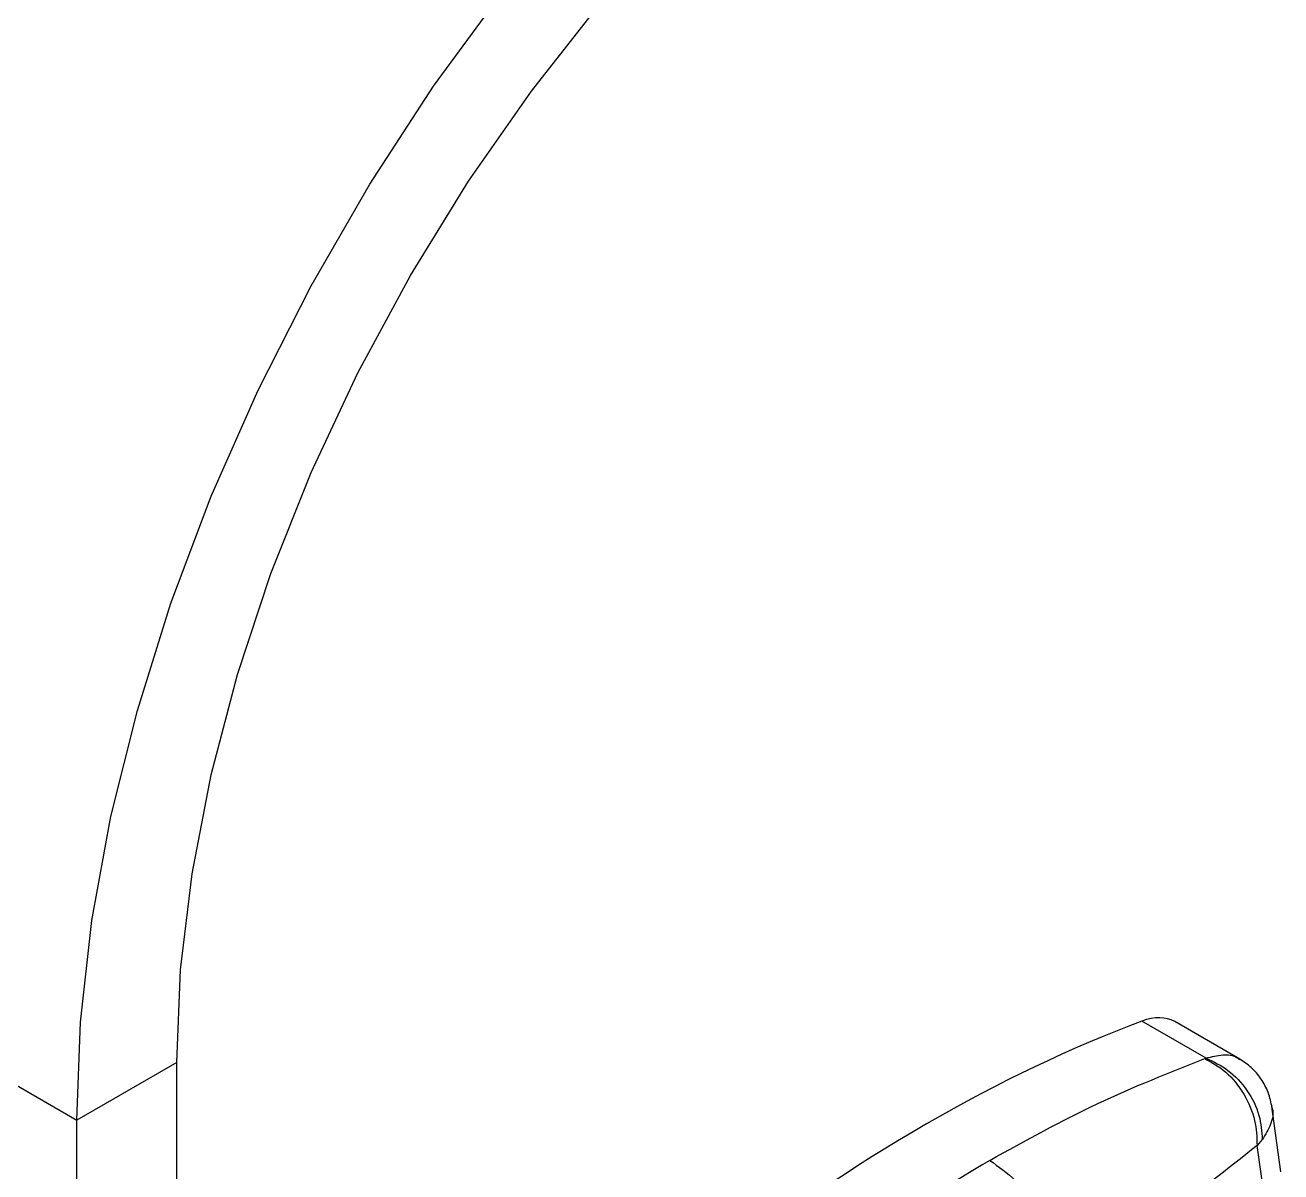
# Model space of a CAD drawing. Extents: x 2 to 136, y 1 to 99.
# Drawn here: x 99.032 to 100.701, y 16.76 to 18.283 of the extents above; entities that cross this region are included whole.
import ezdxf

# ---------------------------------------------------------------- set-up
doc = ezdxf.new("R2010")
doc.units = 0
doc.header["$MEASUREMENT"] = 0
doc.layers.add('OBJECT', color=7, linetype='CONTINUOUS')

msp = doc.modelspace()

# ---------------------------------------------------------------- linework, layer by layer
at = {"layer": 'OBJECT'}
for p, q in [((98.2168, 17.3386), (99.1007, 16.8284)), ((100.6016, 16.9107), (100.5163, 16.9599)), ((100.6465, 16.9092), (100.5598, 16.9593)), ((99.2336, 16.9051), (99.1007, 16.8284)), ((99.2336, 9.5786), (99.2336, 16.9051)), ((100.5998, 16.9101), (100.6016, 16.9107)), ((100.7009, 16.7597), (100.6886, 16.8497)), ((99.1007, 9.5018), (99.1007, 16.8284)), ((100.6762, 16.8025), (100.6692, 16.7946)), ((100.6808, 16.7148), (100.6692, 16.7946))]:
    msp.add_line(p, q, dxfattribs=at)
at = {"layer": 'OBJECT', "flags": 128}
for points in [[(99.1007, 16.8284), (99.1058, 16.9585), (99.121, 17.0934), (99.1462, 17.2319), (99.1813, 17.3728), (99.2258, 17.515), (99.2794, 17.6572), (99.3418, 17.7982), (99.4122, 17.9368), (99.4901, 18.0718), (99.575, 18.2021), (99.6659, 18.3265), (99.7622, 18.4441), (99.8631, 18.5537), (99.9676, 18.6545), (100.0749, 18.7456), (100.1841, 18.8263), (100.2943, 18.8957)], [(99.2336, 16.9051), (99.2387, 17.0281), (99.254, 17.1558), (99.2793, 17.287), (99.3143, 17.4204), (99.3588, 17.5548), (99.4124, 17.6888), (99.4744, 17.8211), (99.5443, 17.9505), (99.6214, 18.0758), (99.705, 18.1956), (99.7943, 18.309), (99.8884, 18.4147), (99.9864, 18.5117), (100.0873, 18.5992), (100.1903, 18.6763), (100.2943, 18.7422)]]:
    msp.add_lwpolyline(points, dxfattribs=at)
at = {"layer": 'OBJECT'}
for centre, major_axis, ratio, start_param, end_param in [((100.1465, 15.0344), (1.2089, 1.8994), 0.546317, 0.627208, 0.990716), ((100.4969, 16.857), (0.0641, 0.1015), 0.548826, 0.021956, 0.625519)]:
    msp.add_ellipse(centre, major_axis=major_axis, ratio=ratio, start_param=start_param, end_param=end_param, dxfattribs=at)
for points, knots in [([(100.314, 16.7749), (100.3619, 16.8014), (100.4578, 16.8542), (100.5525, 16.8914), (100.5998, 16.9101)], [0, 0, 0, 0, 0.5, 1, 1, 1, 1]), ([(100.5998, 16.9101), (100.6094, 16.9047), (100.6292, 16.8936), (100.6529, 16.8638), (100.6682, 16.8287), (100.6689, 16.8057), (100.6692, 16.7946)], [0, 0, 0, 0, 0.24117, 0.5, 0.75883, 1, 1, 1, 1]), ([(100.6016, 16.9107), (100.609, 16.9126), (100.6239, 16.9164), (100.639, 16.9145), (100.6449, 16.9096), (100.6459, 16.9087)], [0, 0, 0, 0, 0.454567, 0.909134, 1, 1, 1, 1]), ([(100.6016, 16.9107), (100.6115, 16.9059), (100.6322, 16.8961), (100.6572, 16.8686), (100.6739, 16.8356), (100.6754, 16.8132), (100.6762, 16.8025)], [0, 0, 0, 0, 0.2415611, 0.4999999, 0.7584385, 1, 1, 1, 1]), ([(100.6892, 16.845), (100.6878, 16.8518), (100.685, 16.8653), (100.6751, 16.8834), (100.6622, 16.8987), (100.6515, 16.9059), (100.6463, 16.9094)], [0, 0, 0, 0, 0.258945, 0.516514, 0.76554, 1, 1, 1, 1]), ([(100.689, 16.845), (100.6891, 16.8445), (100.6916, 16.8376), (100.6885, 16.8226), (100.6803, 16.8092), (100.6762, 16.8025)], [0, 0, 0, 0, 0.031421, 0.515711, 1, 1, 1, 1]), ([(100.6692, 16.7946), (100.6299, 16.7632), (100.5506, 16.7001), (100.4568, 16.6434), (100.4096, 16.6149)], [0, 0, 0, 0, 0.496376, 1, 1, 1, 1]), ([(100.314, 16.7749), (100.266, 16.746), (100.1702, 16.6882), (100.0755, 16.6161), (100.0281, 16.58)], [0, 0, 0, 0, 0.5, 1, 1, 1, 1]), ([(100.314, 16.7749), (100.3257, 16.7667), (100.3499, 16.7498), (100.3815, 16.7075), (100.4039, 16.6594), (100.4078, 16.6294), (100.4096, 16.6149)], [0, 0, 0, 0, 0.240773, 0.5, 0.759227, 1, 1, 1, 1])]:
    msp.add_open_spline(points, degree=3, knots=knots, dxfattribs=at)

doc.saveas('drawing.dxf')
